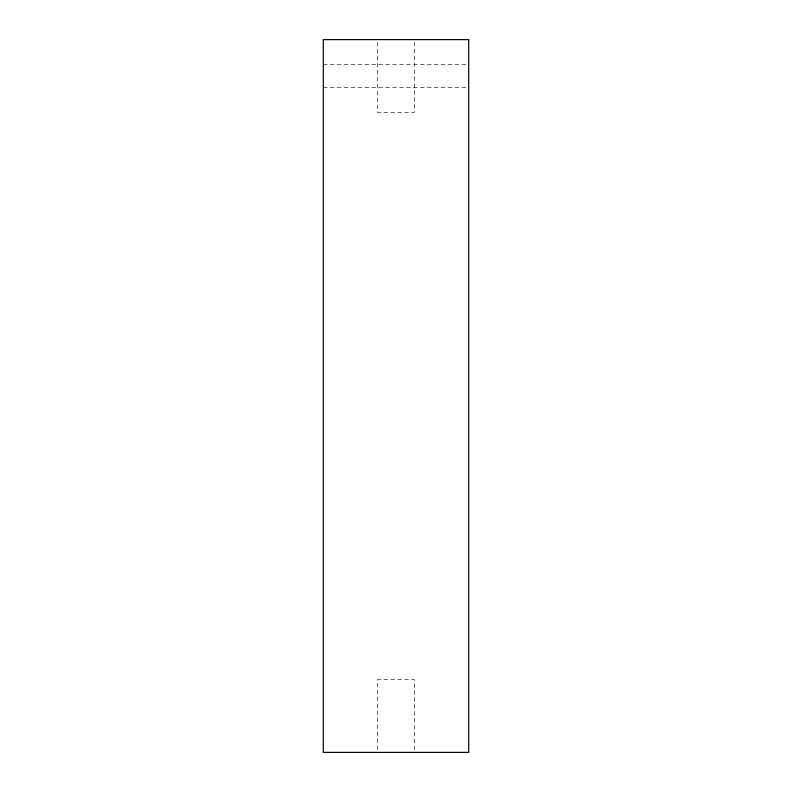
<?xml version="1.0" encoding="UTF-8"?>
<svg xmlns="http://www.w3.org/2000/svg" width="792" height="792" viewBox="0 0 792 792"><rect width="100%" height="100%" fill="white"/><g stroke="black" fill="none" stroke-linecap="round" stroke-linejoin="round"><path stroke-width="0.59" stroke-dasharray="3.96 2.97" d="M323.294 64.449L467.468 64.449M323.294 87.546L467.468 87.546M414.473 42.065L414.473 112.395L377.527 112.395L377.527 42.065M414.473 749.935L414.473 679.605L377.527 679.605L377.527 749.935"/><path stroke-width="1.19" d="M468.706 39.6L323.294 39.6L323.294 752.4L468.706 752.4L468.706 39.6"/></g></svg>
